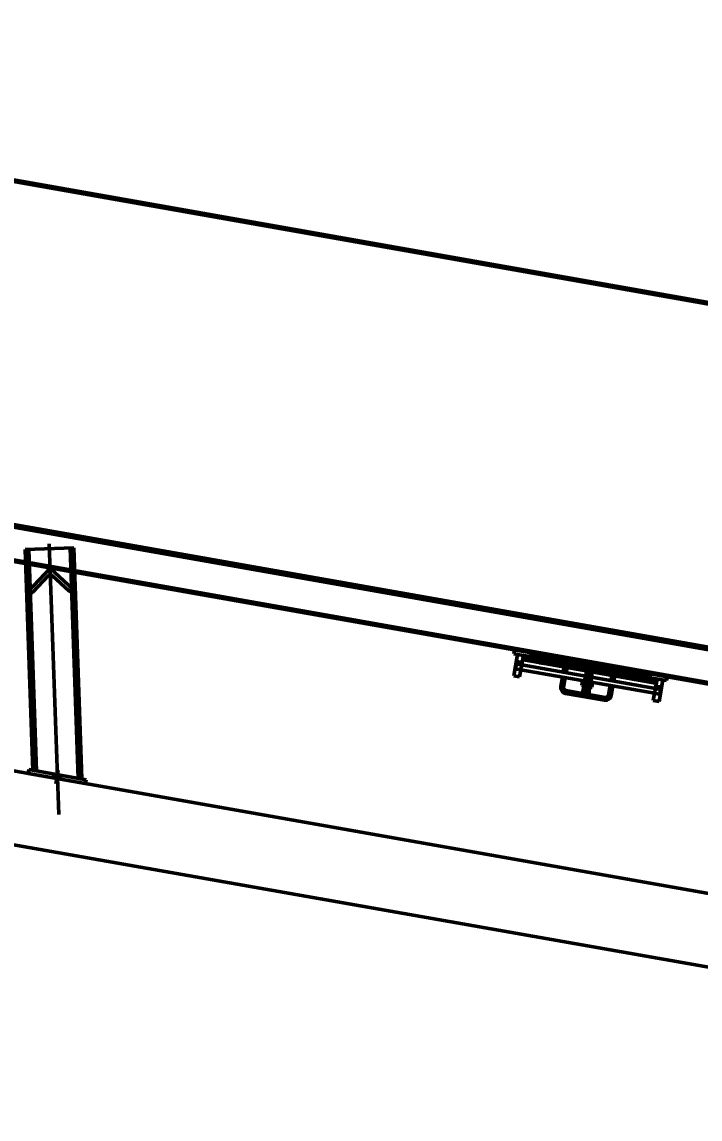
# Model space of a CAD drawing. Header units: millimetres. Extents: x -1263456 to 2767218, y -83310 to 50301.
# Drawn here: x 1102808 to 1104206, y -60818 to -58555 of the extents above; entities that cross this region are included whole.
import ezdxf

# ---------------------------------------------------------------- set-up
doc = ezdxf.new("R2010")
doc.units = ezdxf.units.MM
doc.linetypes.add('AUSGEZOGEN', pattern=[0])
doc.layers.get('Defpoints').update_dxf_attribs({"linetype": 'AUSGEZOGEN'})
doc.layers.add('AM_0', color=7, linetype='Continuous', lineweight=50)
doc.layers.add('AM_5', color=3, linetype='Continuous', lineweight=25)
doc.styles.get("Standard").update_dxf_attribs({"font": 'ISOCP.SHX', "width": 0.7})
doc.dimstyles.new('AM_ISO$2', dxfattribs={"dimtxt": 3.25, "dimasz": 3.25, "dimexe": 1, "dimexo": 1, "dimgap": 1.5, "dimtad": 1, "dimdsep": 46, "dimtxsty": 'Standard', "dimcen": 0, "dimclrd": 256, "dimclre": 256, "dimclrt": 2, "dimazin": 2, "dimtp": 0.1, "dimtm": 0.1, "dimtfac": 0.71, "dimtmove": 0, "dimatfit": 3, "dimfxl": 1, "dimlwd": -1, "dimlwe": -1, "dimarcsym": 1})

# ---------------------------------------------------------------- blocks, each defined once
blk = doc.blocks.new('A$C52475731')
at = {"layer": 'AM_0'}
h = blk.add_hatch(dxfattribs=at)
h.set_pattern_fill('ANSI37', color=256, angle=-2, style=0)
h.set_pattern_definition([(43, (-492080.1183, -99261.6934), (-2.165344793, 2.322048003), []), (133, (-492080.1183, -99261.6934), (-2.322048003, -2.165344793), [])])
h.paths.add_polyline_path([(17119.7, -182), (17120.2, -179.1), (17133, -181.3), (17132.5, -184.3)])
h = blk.add_hatch(color=256, dxfattribs=at)
h.paths.add_polyline_path([(17157.1, -188.6), (17152.2, -187.8), (17153.1, -182.8)])
h.paths.add_polyline_path([(17162.1, -189.5), (17157.1, -188.6), (17162.9, -184.6)])
h = blk.add_hatch(color=256, dxfattribs=at)
h.paths.add_polyline_path([(17255.6, -206), (17250.7, -205.1), (17251.6, -200.2)])
h.paths.add_polyline_path([(17260.5, -206.9), (17255.6, -206), (17261.4, -201.9)])
h = blk.add_hatch(color=256, dxfattribs=at)
h.paths.add_polyline_path([(17354.1, -223.4), (17359, -224.2), (17359.9, -219.3)])
h.paths.add_polyline_path([(17349.2, -222.5), (17354.1, -223.4), (17350, -217.6)])
h = blk.add_hatch(dxfattribs=at)
h.set_pattern_fill('ANSI37', color=256, angle=-2, style=0)
h.set_pattern_definition([(133, (-492955.9797, -99231.1077), (2.322048003, 2.165344793), []), (43, (-492955.9797, -99231.1077), (2.165344793, -2.322048003), [])])
h.paths.add_polyline_path([(17392, -227), (17391.5, -230), (17378.7, -227.7), (17379.2, -224.7)])
for points in [[(16114.1, -417.1), (16114.1, -416.8), (16114.3, -417.1), (16114.2, -417.1)], [(16200.1, -431.4), (16200.2, -432.2), (16199.5, -432.1), (16199.7, -431.8)]]:
    blk.add_hatch(color=256, dxfattribs=at).paths.add_polyline_path(points)
for p, q in [((10479, 1783.7, 0.1), (23359.9, -487.5, 0.1)), ((10479.6, 1786.8, 0.1), (23360.4, -484.4, 0.1)), ((23238, -1178.7, 0.1), (10357.1, 1092.5, 0.1)), ((23238.9, -1173.8, 0.1), (10358, 1097.5, 0.1)), ((10345, 1023.7, 0.1), (23225.9, -1247.5, 0.1)), ((10345.6, 1026.8, 0.1), (23226.4, -1244.4, 0.1)), ((22866, -1615.7, 0.1), (10287.9, 602.1, 0.1)), ((22866, -1768, 0.1), (10290.9, 449.3, 0.1)), ((16160, -506.8, 0.1), (16140.5, 51.2, 0.1)), ((16090.9, 39.7, 0.1), (16190.9, 43.2, 0.1)), ((16106.8, -415.8, 0.1), (16090.9, 39.7, 0.1)), ((16114.1, -417.1, 0.1), (16098.2, 40, 0.1)), ((16200.2, -432.2, 0.1), (16183.6, 42.9, 0.1)), ((16207.5, -433.5, 0.1), (16190.9, 43.2, 0.1)), ((17420, -223.8, 0.1), (17095, -166.5, 0.1)), ((17106.4, -176.6, 0.1), (17098.6, -221, 0.1)), ((17115.7, -193.5, 0.1), (17118.3, -178.7, 0.1)), ((17133, -181.3, 0.1), (17118.3, -178.7, 0.1)), ((17119.7, -182, 0.1), (17120.2, -179.1, 0.1)), ((17133, -181.3, 0.1), (17134.4, -173.5, 0.1)), ((17133.4, -173.3, 0.1), (17134, -170.2, 0.1)), ((17133.4, -173.3, 0.1), (17134, -170.3, 0.1)), ((17134.5, -184.6, 0.1), (17135.3, -179.7, 0.1)), ((17164, -178.7, 0.1), (17154.1, -176.9, 0.1)), ((17164, -178.7, 0.1), (17154.1, -176.9, 0.1)), ((17420, -223.8, 0.1), (17164, -178.7, 0.1)), ((17420, -223.8, 0.1), (17164, -178.7, 0.1)), ((17102.2, -206.4, 0.1), (17104, -196.5, 0.1)), ((17103.8, -191.4, 0.1), (17115.7, -193.5, 0.1)), ((17114.8, -198.4, 0.1), (17104, -196.5, 0.1)), ((17113, -208.3, 0.1), (17114.8, -198.4, 0.1)), ((17114.8, -198.4, 0.1), (17115.7, -193.5, 0.1)), ((17390.5, -247, 0.1), (17114.8, -198.4, 0.1)), ((17119.7, -182, 0.1), (17118.7, -187.9, 0.1)), ((17118.7, -187.9, 0.1), (17150.2, -193.5, 0.1)), ((17119.7, -182, 0.1), (17132.5, -184.3, 0.1)), ((17162.1, -189.5, 0.1), (17119.7, -182, 0.1)), ((17132.5, -184.3, 0.1), (17133, -181.3, 0.1)), ((17150.2, -193.5, 0.1), (17151.2, -193.7, 0.1)), ((17151.2, -193.7, 0.1), (17161, -195.4, 0.1)), ((17152.2, -187.8, 0.1), (17153.1, -182.8, 0.1)), ((17153.1, -182.8, 0.1), (17157.1, -188.6, 0.1)), ((17157.1, -188.6, 0.1), (17162.9, -184.6, 0.1)), ((17161, -195.4, 0.1), (17162, -195.6, 0.1)), ((17162, -195.6, 0.1), (17390.5, -235.9, 0.1)), ((17162.1, -189.5, 0.1), (17162.9, -184.6, 0.1)), ((17391.5, -230, 0.1), (17162.1, -189.5, 0.1)), ((17200.5, -213.5, 0.1), (17202.4, -202.7, 0.1)), ((17200.9, -202.4, 0.1), (17201.4, -202.5, 0.1)), ((17202.4, -202.7, 0.1), (17208.3, -203.7, 0.1)), ((17203.4, -214.1, 0.1), (17205.8, -200.3, 0.1)), ((17244.9, -266.9, 0.1), (17258.1, -192.1, 0.1)), ((17250.7, -205.1, 0.1), (17251.6, -200.2, 0.1)), ((17251.6, -200.2, 0.1), (17255.6, -206, 0.1)), ((17255.6, -206, 0.1), (17261.4, -201.9, 0.1)), ((17260.5, -206.9, 0.1), (17261.4, -201.9, 0.1)), ((17110.4, -223, 0.1), (17098.6, -221, 0.1)), ((17101.2, -206.2, 0.1), (17113, -208.3, 0.1)), ((17101.2, -206.2, 0.1), (17113, -208.3, 0.1)), ((17113, -208.3, 0.1), (17110.4, -223, 0.1)), ((17113, -208.3, 0.1), (17388.8, -256.9, 0.1)), ((17195.3, -243.1, 0.1), (17198.7, -223.4, 0.1)), ((17198.2, -243.6, 0.1), (17201.7, -223.9, 0.1)), ((17201.2, -244.1, 0.1), (17204.6, -224.4, 0.1)), ((17206.4, -214.6, 0.1), (17208.3, -203.7, 0.1)), ((17209.8, -204, 0.1), (17209.3, -203.9, 0.1)), ((17244.5, -231.5, 0.1), (17246.3, -221.6, 0.1)), ((17245, -231.5, 0.1), (17248.5, -211.9, 0.1)), ((17246.1, -231.7, 0.1), (17249.7, -211, 0.1)), ((17249.7, -211, 0.1), (17248.5, -211.9, 0.1)), ((17248.5, -211.9, 0.1), (17260.3, -214, 0.1)), ((17249.7, -211, 0.1), (17259.4, -212.8, 0.1)), ((17255.8, -233.4, 0.1), (17259.4, -212.8, 0.1)), ((17256.8, -233.6, 0.1), (17260.3, -214, 0.1)), ((17257.3, -233.7, 0.1), (17259.1, -223.9, 0.1)), ((17260.3, -214, 0.1), (17259.4, -212.8, 0.1)), ((17300.9, -220.1, 0.1), (17298.9, -230.9, 0.1)), ((17299.4, -219.8, 0.1), (17299.9, -219.9, 0.1)), ((17300.9, -220.1, 0.1), (17306.8, -221.1, 0.1)), ((17306.8, -221.1, 0.1), (17300.9, -220.1, 0.1)), ((17304.2, -218.1, 0.1), (17301.9, -231.4, 0.1)), ((17306.8, -221.1, 0.1), (17304.9, -231.9, 0.1)), ((17308.2, -221.4, 0.1), (17307.7, -221.3, 0.1)), ((17349.2, -222.5, 0.1), (17350, -217.6, 0.1)), ((17354.1, -223.4, 0.1), (17350, -217.6, 0.1)), ((17359.9, -219.3, 0.1), (17354.1, -223.4, 0.1)), ((17359, -224.2, 0.1), (17359.9, -219.3, 0.1)), ((17377.6, -222.4, 0.1), (17376.7, -227.4, 0.1)), ((17378.7, -227.7, 0.1), (17379.2, -224.7, 0.1)), ((17379.2, -224.7, 0.1), (17380.6, -216.9, 0.1)), ((17413.7, -230.8, 0.1), (17379.2, -224.7, 0.1)), ((17381.6, -217, 0.1), (17382.2, -213.9, 0.1)), ((17381.6, -217, 0.1), (17382.1, -214, 0.1)), ((17415.1, -222.9, 0.1), (17413.7, -230.8, 0.1)), ((17238.9, -240.6, 0.1), (17240.5, -231.6, 0.1)), ((17238.9, -240.6, 0.1), (17240.2, -241.7, 0.1)), ((17257.9, -244.8, 0.1), (17240.2, -241.7, 0.1)), ((17240.5, -231.6, 0.1), (17242.1, -231, 0.1)), ((17241.1, -253.5, 0.1), (17243.1, -242.2, 0.1)), ((17259.8, -234.1, 0.1), (17242.1, -231, 0.1)), ((17242.2, -253.6, 0.1), (17244.2, -242.4, 0.1)), ((17244.1, -241.5, 0.1), (17245.7, -232.5, 0.1)), ((17251.9, -255.4, 0.1), (17253.9, -244.1, 0.1)), ((17253, -255.5, 0.1), (17255, -244.3, 0.1)), ((17254.3, -243.3, 0.1), (17255.9, -234.3, 0.1)), ((17259.4, -244.2, 0.1), (17257.9, -244.8, 0.1)), ((17259.4, -244.2, 0.1), (17261, -235.2, 0.1)), ((17261, -235.2, 0.1), (17259.8, -234.1, 0.1)), ((17297.2, -240.7, 0.1), (17293.7, -260.4, 0.1)), ((17300.2, -241.3, 0.1), (17296.7, -261, 0.1)), ((17303.1, -241.8, 0.1), (17299.6, -261.5, 0.1)), ((17348.1, -228.4, 0.1), (17347.1, -228.2, 0.1)), ((17348.1, -228.4, 0.1), (17347.1, -228.2, 0.1)), ((17358, -230.1, 0.1), (17348.1, -228.4, 0.1)), ((17358, -230.1, 0.1), (17348.1, -228.4, 0.1)), ((17359, -230.3, 0.1), (17358, -230.1, 0.1)), ((17359, -230.3, 0.1), (17358, -230.1, 0.1)), ((17391.5, -230, 0.1), (17378.7, -227.7, 0.1)), ((17388.8, -256.9, 0.1), (17390.5, -247, 0.1)), ((17390.5, -235.9, 0.1), (17391.5, -230, 0.1)), ((17391.4, -242.1, 0.1), (17390.5, -247, 0.1)), ((17401.4, -249, 0.1), (17390.5, -247, 0.1)), ((17394, -227.4, 0.1), (17391.4, -242.1, 0.1)), ((17391.5, -230, 0.1), (17392, -227, 0.1)), ((17405.8, -229.4, 0.1), (17398, -273.8, 0.1)), ((17285.7, -271.2, 0.1), (17205, -257, 0.1)), ((17235.6, -259.3, 0.1), (17205.5, -254, 0.1)), ((17236.2, -256.4, 0.1), (17206, -251.1, 0.1)), ((17235.5, -260.2, 0.1), (17236.5, -254.4, 0.1)), ((17235.5, -260.2, 0.1), (17237.9, -262.3, 0.1)), ((17236.5, -254.4, 0.1), (17240.8, -255.2, 0.1)), ((17253, -264.9, 0.1), (17237.9, -262.3, 0.1)), ((17240.6, -261.1, 0.1), (17241.6, -255.3, 0.1)), ((17241.1, -253.5, 0.1), (17240.8, -255.2, 0.1)), ((17242.2, -253.6, 0.1), (17240.8, -255.2, 0.1)), ((17240.8, -255.2, 0.1), (17252.7, -257.3, 0.1)), ((17252.7, -257.3, 0.1), (17240.8, -255.2, 0.1)), ((17241.1, -253.5, 0.1), (17253, -255.5, 0.1)), ((17250.8, -262.9, 0.1), (17251.9, -257.1, 0.1)), ((17251.9, -255.4, 0.1), (17252.7, -257.3, 0.1)), ((17253, -255.5, 0.1), (17252.7, -257.3, 0.1)), ((17252.7, -257.3, 0.1), (17257, -258, 0.1)), ((17256, -263.9, 0.1), (17253, -264.9, 0.1)), ((17256, -263.9, 0.1), (17257, -258, 0.1)), ((17286.3, -268.3, 0.1), (17256.1, -262.9, 0.1)), ((17286.8, -265.3, 0.1), (17256.6, -260, 0.1)), ((17388.8, -256.9, 0.1), (17400.6, -259, 0.1)), ((17399.6, -258.8, 0.1), (17401.4, -249, 0.1)), ((17386.2, -271.7, 0.1), (17398, -273.8, 0.1)), ((16096.7, -422.1, 0.1), (16098.1, -414.2, 0.1)), ((16214.9, -442.9, 0.1), (16096.7, -422.1, 0.1)), ((16098.1, -414.2, 0.1), (16216.3, -435.1, 0.1)), ((16114.1, -416.8, 0.1), (16114.3, -417.1, 0.1)), ((16150.3, -423.4, 0.1), (16148.9, -431.3, 0.1)), ((16153.8, -443.7, 0.1), (16158.8, -415.1, 0.1)), ((16164.1, -425.9, 0.1), (16162.7, -433.7, 0.1)), ((16200.1, -431.4, 0.1), (16199.5, -432.1, 0.1)), ((16216.3, -435.1, 0.1), (16214.9, -442.9, 0.1))]:
    blk.add_line(p, q, dxfattribs=at)
blk.add_lwpolyline([(16142.3, 1.5), (16189.8, -42.8), (16187.4, -45.4, -0.414214), (16181.1, -45.6), (16147.4, -14.3, 0.414214), (16138.2, -14.6), (16106.9, -48.2, -0.414214), (16100.5, -48.4), (16098, -46.1)], format="xyb", close=True, dxfattribs=at)
at = {"layer": 'AM_0', "elevation": 0.1}
for points in [[(17154.1, -176.9), (17099.9, -167.4), (17098.6, -175.3)], [(17098.6, -175.3), (17118.3, -178.7)], [(17135.3, -179.7), (17377.6, -222.4)], [(17164, -178.7), (17154.1, -176.9)], [(17415.1, -222.9), (17164, -178.7)], [(17132.5, -184.3), (17152.2, -187.8)], [(17162.1, -189.5), (17391.5, -230)], [(17247.7, -221.9), (17246.7, -221.7)], [(17257.6, -223.6), (17247.7, -221.9)], [(17258.6, -223.8), (17257.6, -223.6)], [(17391.4, -242.1), (17403.2, -244.2)], [(17388.8, -256.9), (17386.2, -271.7)], [(17388.8, -256.9), (17400.6, -259)]]:
    blk.add_lwpolyline(points, dxfattribs=at)
at = {"layer": 'AM_0'}
for centre, radius, start, end in [((17207.1, -245.2, 0.1), 12, 170, 260), ((17207.1, -245.2, 0.1), 9, 170, 260), ((17207.1, -245.2, 0.1), 6, 170, 260), ((17242.2, -237.3, 0.1), 4.6, 234.4385, 294.4385), ((17242.4, -235.8, 0.1), 4.6, 45.5615, 105.5615), ((17252, -226.3, 0.1), 17.2, 242.383, 277.617), ((17247.9, -249.5, 0.1), 17.2, 62.383, 97.617), ((17257.5, -240, 0.1), 4.6, 225.5615, 285.5615), ((17257.8, -238.5, 0.1), 4.6, 54.4385, 114.4385), ((17238.7, -257, 0.1), 4.59, 234.4469, 294.4469), ((17248.6, -245.9, 0.1), 17.2, 242.3875, 277.6125), ((17254.1, -259.7, 0.1), 4.59, 225.5531, 285.5531), ((17287.8, -259.4, 0.1), 12, 260, 350), ((17287.8, -259.4, 0.1), 9, 260, 350), ((17287.8, -259.4, 0.1), 6, 260, 350)]:
    blk.add_arc(centre, radius, start, end, dxfattribs=at)
for points in [[(17099.9, -167.4, 0.1), (17099.1, -172.3, 0.1), (17095, -166.5, 0.1)], [(17106.4, -176.6, 0.1), (17105.6, -181.6, 0.1), (17101.5, -175.8, 0.1)], [(17202.4, -202.7, 0.1), (17200.4, -202.4, 0.1), (17202, -204.7, 0.1)], [(17208.3, -203.7, 0.1), (17210.3, -204.1, 0.1), (17207.9, -205.7, 0.1)], [(17300.9, -220.1, 0.1), (17298.9, -219.7, 0.1), (17300.5, -222, 0.1)], [(17306.8, -221.1, 0.1), (17308.7, -221.5, 0.1), (17306.4, -223.1, 0.1)], [(17415.1, -222.9, 0.1), (17420, -223.8, 0.1), (17414.2, -227.9, 0.1)], [(17405.8, -229.4, 0.1), (17405, -234.4, 0.1), (17410.7, -230.3, 0.1)]]:
    blk.add_solid(points, dxfattribs=at)
blk = doc.blocks.new('*D248')
at = {"layer": 'AM_5', "transparency": 16777216}
blk.add_arc((1089659.1, -70529.7), 8624.8, 1.61931, 49.10722, dxfattribs=at)
for points in [[(1095279.2, -64041), (1095331.5, -63978.8), (1095118.8, -63852.9)], [(1098321.1, -70285.4), (1098239.9, -70286.6), (1098283.9, -70529.7)]]:
    blk.add_solid(points, dxfattribs=at)
at = {"layer": 'Defpoints', "color": 0, "transparency": 16777216}
for p in [(1102624.9, -54673.6, 1.7), (1094666.7, -64405.8, 0.3), (1097911.1, -68021.2), (1078370.5, -70529.7), (1117010, -70529.7)]:
    blk.add_point(p, dxfattribs=at)
at = {"layer": 'AM_5', "color": 2, "transparency": 16777216, "insert": (1097664.4, -66734.8), "char_height": 243.75, "attachment_point": 5, "rotation": 295.3633, "bg_fill": 3, "box_fill_scale": 1.1, "bg_fill_color": 256, "bg_fill_true_color": 13158600, "bg_fill_transparency": 0}
blk.add_mtext('50.73°', dxfattribs=at)

msp = doc.modelspace()

# ---------------------------------------------------------------- block references
at = {"layer": 'AM_0'}
msp.add_blockref('A$C52475731', (1086723.8, -59682.9), dxfattribs=at)

# ---------------------------------------------------------------- next in the draw order: dimensions: what is measured, and where the dimension line sits
at = {"layer": 'AM_5'}
dim = msp.add_angular_dim_2l(base=(1097911.1, -68021.2), line1=((1102624.9, -54673.6, 1.7), (1094666.7, -64405.8, 0.3)), line2=((1078370.5, -70529.7), (1117010, -70529.7)), dimstyle='AM_ISO$2', override={"dimscale": 75, "dimdec": 0, "dimpost": '', "dimadec": 2, "dimtdec": 6, "dimtfill": 1}, dxfattribs=at)
dim.commit()
dim.dimension.update_dxf_attribs({"geometry": '*D248', "text_midpoint": (1097664.4, -66734.8)})

doc.saveas('drawing.dxf')
